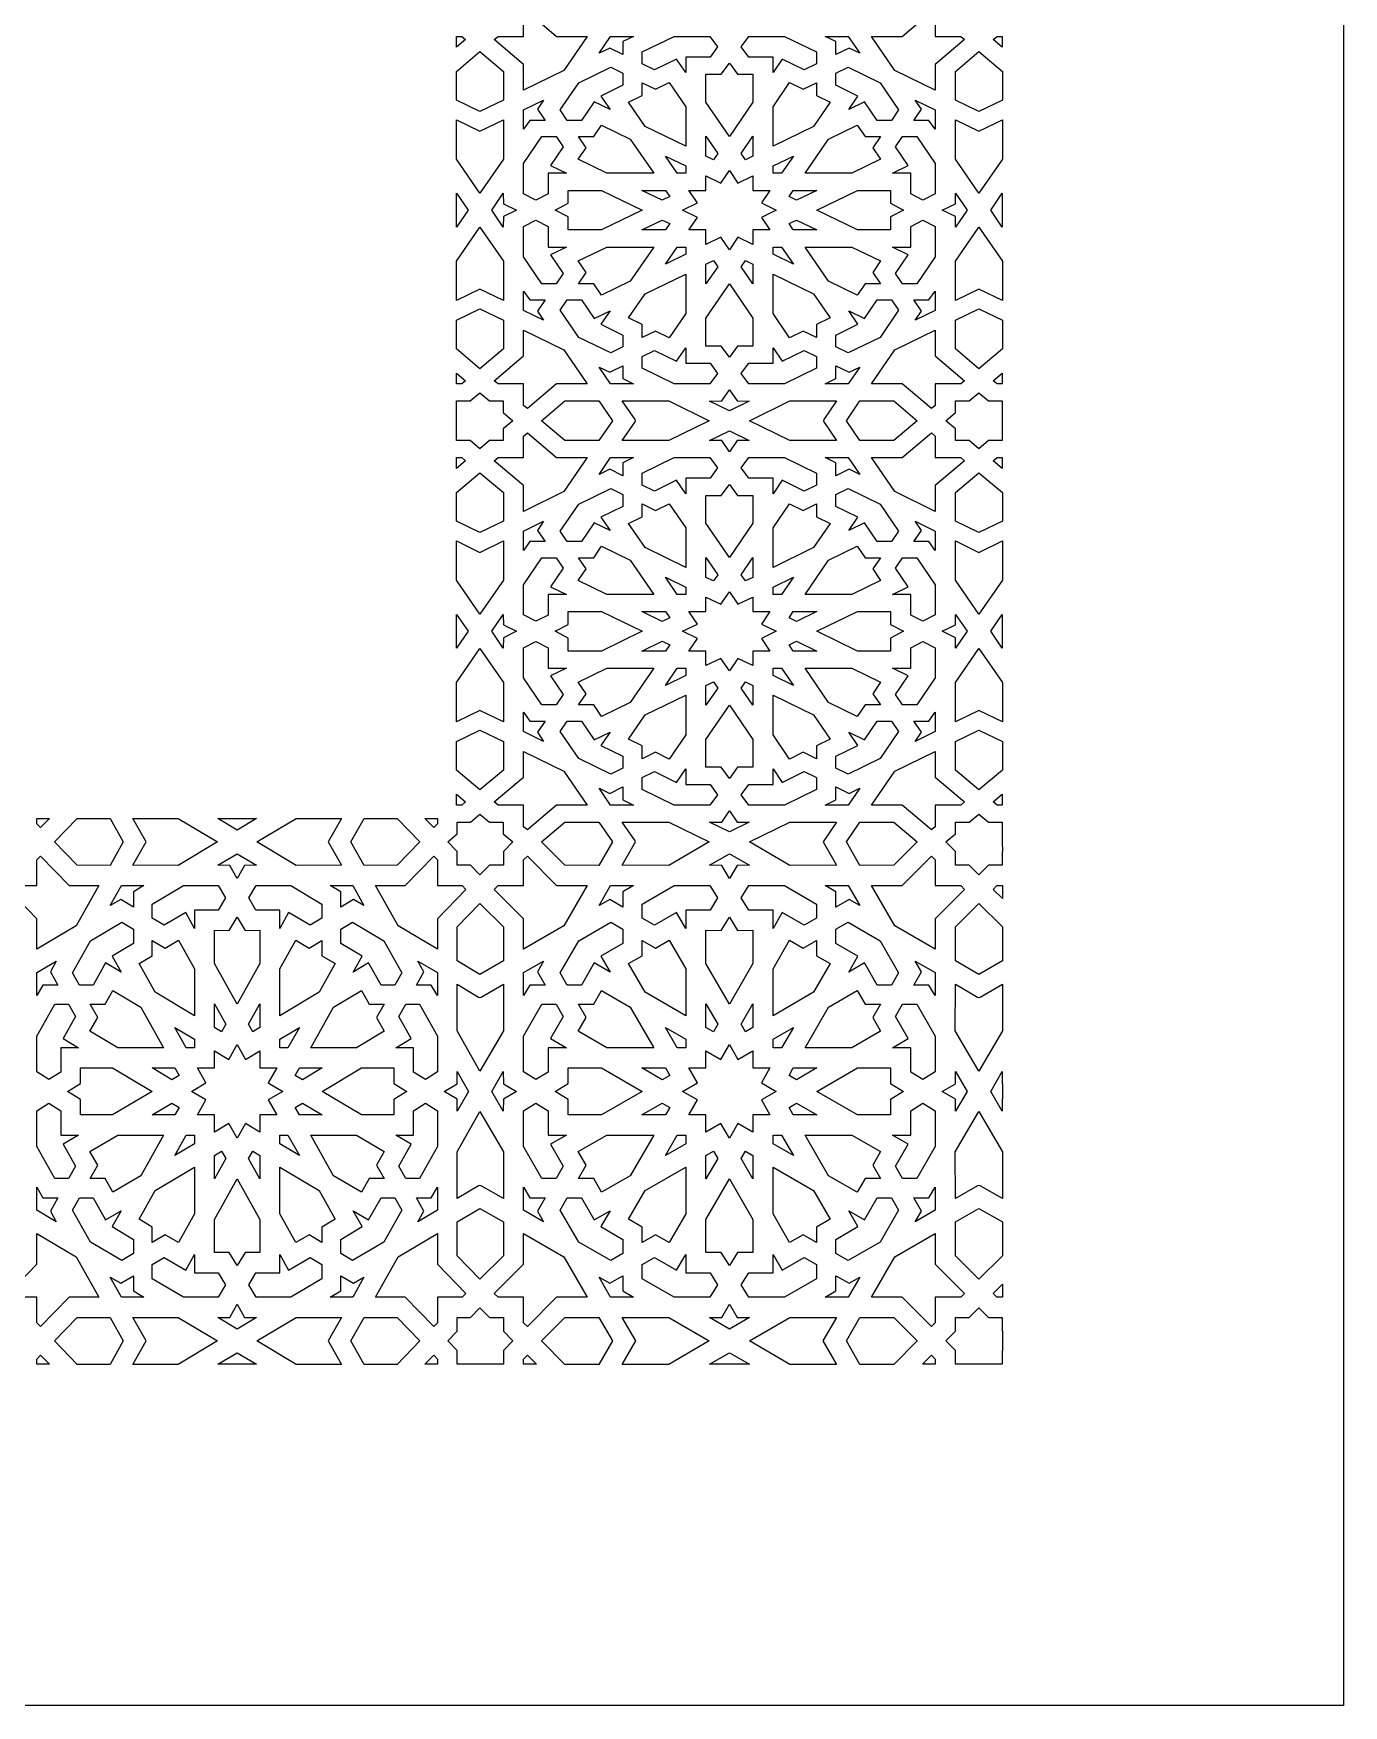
# Model space of a CAD drawing. Extents: x -340 to 340, y -250 to 250.
# Drawn here: x 148 to 340, y -250 to -5 of the extents above; entities that cross this region are included whole.
import ezdxf

# ---------------------------------------------------------------- set-up
doc = ezdxf.new("R2010")
doc.units = 0
doc.layers.add('LAYER_1', color=18, linetype='CONTINUOUS')

msp = doc.modelspace()

# ---------------------------------------------------------------- linework, layer by layer
at = {"layer": 'LAYER_1'}
for points in [[(-340, -250), (-340, 100), (-180, 250), (340, 250), (340, -250)], [(224.69, -5.4), (229.17, -5.4), (225.75, -10.39), (219.83, -13.27), (219.83, -9.5), (215.54, -5.87), (216.1, -5.41), (219.85, -5.41), (219.85, -2.24), (220.4, -1.77)], [(280.15, -2.24), (280.15, -2.25), (279.6, -1.78), (278.28, -2.9), (280.15, -2.9), (280.15, -5.41), (283.9, -5.41), (284.46, -5.87), (280.17, -9.5), (280.17, -13.27), (274.25, -10.39), (270.83, -5.4), (275.31, -5.4), (279.6, -1.77)], [(210.78, -5.41), (211.33, -5.87), (210.01, -6.99), (210.01, -5.41)], [(234.41, -6.17), (234.41, -8.06), (232.47, -7.12), (230.9, -7.87), (232.59, -5.4), (235.97, -5.4)], [(247.15, -5.4), (248.26, -6.92), (247.16, -8.43), (243.6, -8.43), (243.6, -10.69), (242.26, -8.73), (239.02, -10.31), (237.22, -9.44), (237.22, -7.68), (241.92, -5.4)], [(262.78, -7.68), (262.78, -9.44), (260.98, -10.31), (257.74, -8.73), (256.4, -10.69), (256.4, -8.43), (252.84, -8.43), (251.74, -6.92), (252.85, -5.4), (258.08, -5.4)], [(267.41, -5.4), (269.1, -7.87), (267.53, -7.12), (265.59, -8.06), (265.59, -6.17), (264.03, -5.4)], [(289.99, -6.99), (288.67, -5.87), (289.22, -5.41), (289.99, -5.41)], [(216.88, -10.53), (216.88, -14.72), (213.44, -16.39), (210, -14.72), (210, -10.53), (213.44, -7.63)], [(251.18, -10.94), (253.43, -10.93), (253.43, -15.03), (250, -20.05), (246.57, -15.03), (246.57, -10.93), (248.82, -10.94), (250, -9.31)], [(290, -10.53), (290, -14.72), (286.56, -16.39), (283.12, -14.72), (283.12, -10.53), (286.56, -7.63)], [(234.41, -10.81), (234.41, -12.56), (231.17, -14.14), (232.51, -16.1), (230.19, -14.97), (228.32, -17.7), (226.25, -17.7), (225.21, -16.18), (227.92, -12.22), (232.61, -9.93)], [(243.6, -15.7), (243.6, -21.5), (237.65, -18.6), (235.23, -15.06), (237.22, -14.08), (237.22, -12.18), (239.17, -13.13), (241.17, -12.15)], [(260.83, -13.13), (262.78, -12.18), (262.78, -14.08), (264.77, -15.06), (262.35, -18.6), (256.4, -21.5), (256.4, -15.7), (258.83, -12.15)], [(272.08, -12.22), (274.79, -16.18), (273.75, -17.7), (271.68, -17.7), (269.81, -14.97), (267.49, -16.1), (268.83, -14.14), (265.59, -12.56), (265.59, -10.81), (267.39, -9.93)], [(221.87, -16.06), (222.99, -17.7), (220.76, -17.7), (219.83, -19.01), (219.84, -16.16), (222.76, -14.74)], [(280.16, -16.16), (280.17, -19.01), (279.24, -17.7), (277.01, -17.7), (278.13, -16.06), (277.24, -14.74)], [(216.88, -23.37), (213.44, -28.36), (213.44, -28.36), (213.43, -28.36), (210, -23.37), (210, -17.61), (213.44, -19.29), (216.88, -17.61)], [(235.48, -20.44), (238.91, -25.46), (232.04, -25.46), (227.84, -23.41), (229, -21.72), (227.87, -20.08), (230.12, -20.08), (231.28, -18.39)], [(269.88, -20.08), (272.13, -20.08), (271, -21.72), (272.16, -23.41), (267.96, -25.46), (261.09, -25.46), (264.52, -20.44), (268.72, -18.39)], [(290, -23.37), (286.57, -28.36), (286.56, -28.36), (286.56, -28.36), (283.12, -23.37), (283.12, -17.61), (286.56, -19.29), (290, -17.61)], [(224.62, -20.08), (225.66, -21.59), (223.78, -24.32), (226.11, -25.46), (223.43, -25.46), (223.43, -28.47), (221.64, -29.39), (219.84, -28.46), (219.84, -24.04), (222.54, -20.08)], [(248.29, -22.56), (247.66, -23.48), (246.57, -22.95), (246.57, -20.04)], [(253.43, -22.95), (252.34, -23.48), (251.71, -22.56), (253.43, -20.04)], [(280.16, -24.04), (280.16, -28.46), (278.36, -29.39), (276.57, -28.47), (276.57, -25.46), (273.89, -25.46), (276.22, -24.32), (274.34, -21.59), (275.38, -20.08), (277.46, -20.08)], [(243.6, -24.39), (243.6, -25.46), (242.34, -25.46), (240.62, -22.94)], [(257.66, -25.46), (256.4, -25.46), (256.4, -24.39), (259.38, -22.94)], [(251.26, -26.9), (253.43, -25.84), (253.43, -27.96), (255.95, -27.96), (254.69, -29.8), (256.87, -30.86), (254.69, -31.92), (255.95, -33.76), (253.43, -33.76), (253.43, -35.88), (251.26, -34.82), (250, -36.66), (248.74, -34.82), (246.57, -35.88), (246.57, -33.76), (244.05, -33.76), (245.31, -31.92), (243.13, -30.86), (245.31, -29.8), (244.05, -27.96), (246.57, -27.96), (246.57, -25.84), (248.74, -26.9), (250, -25.06)], [(211.7, -30.86), (210.02, -33.34), (210.01, -32.7), (210.01, -29.02), (210.02, -28.39)], [(216.88, -29.92), (218.82, -30.86), (216.88, -31.81), (216.86, -33.34), (215.18, -30.86), (216.86, -28.39)], [(237.2, -30.86), (231.25, -33.76), (226.39, -33.76), (226.4, -31.86), (224.47, -30.86), (226.4, -29.86), (226.39, -27.96), (231.25, -27.96)], [(241.26, -28.88), (240.16, -29.41), (237.18, -27.96), (240.63, -27.96)], [(262.82, -27.96), (259.84, -29.41), (258.74, -28.88), (259.37, -27.96)], [(273.61, -27.96), (273.6, -29.86), (275.53, -30.86), (273.6, -31.86), (273.61, -33.76), (268.75, -33.76), (262.8, -30.86), (268.75, -27.96)], [(284.82, -30.86), (283.14, -33.34), (283.12, -31.81), (281.18, -30.86), (283.12, -29.92), (283.14, -28.39)], [(289.99, -29.02), (289.99, -32.7), (289.98, -33.34), (288.3, -30.86), (289.98, -28.39)], [(216.88, -38.35), (216.88, -44.11), (213.44, -42.44), (210, -44.11), (210, -38.35), (213.43, -33.36), (213.44, -33.37), (213.44, -33.36)], [(223.43, -33.26), (223.43, -36.27), (226.11, -36.27), (223.78, -37.4), (225.66, -40.13), (224.62, -41.65), (222.54, -41.65), (219.84, -37.68), (219.84, -33.26), (221.64, -32.33)], [(241.26, -32.84), (240.63, -33.76), (237.18, -33.76), (240.16, -32.31)], [(262.82, -33.76), (259.37, -33.76), (258.74, -32.84), (259.84, -32.31)], [(280.16, -33.26), (280.16, -37.68), (277.46, -41.65), (275.38, -41.65), (274.34, -40.13), (276.22, -37.4), (273.89, -36.27), (276.57, -36.27), (276.57, -33.26), (278.36, -32.33)], [(290, -38.35), (290, -44.11), (286.56, -42.44), (283.12, -44.11), (283.12, -38.35), (286.56, -33.36), (286.56, -33.37), (286.57, -33.36)], [(238.91, -36.27), (235.48, -41.29), (231.28, -43.33), (230.12, -41.65), (227.87, -41.65), (229, -40), (227.84, -38.31), (232.04, -36.27)], [(243.6, -36.27), (243.6, -37.33), (240.62, -38.78), (242.34, -36.27)], [(259.38, -38.78), (256.4, -37.33), (256.4, -36.27), (257.66, -36.27)], [(272.16, -38.31), (271, -40), (272.13, -41.65), (269.88, -41.65), (268.72, -43.33), (264.52, -41.29), (261.09, -36.27), (267.96, -36.27)], [(248.29, -39.16), (246.57, -41.68), (246.57, -38.78), (247.66, -38.24)], [(253.43, -38.78), (253.43, -41.68), (251.71, -39.16), (252.34, -38.24)], [(243.6, -46.02), (241.17, -49.57), (239.17, -48.59), (237.22, -49.54), (237.22, -47.64), (235.23, -46.66), (237.65, -43.12), (243.6, -40.22)], [(262.35, -43.12), (264.77, -46.66), (262.78, -47.64), (262.78, -49.54), (260.83, -48.59), (258.83, -49.57), (256.4, -46.02), (256.4, -40.22)], [(220.76, -44.02), (222.99, -44.02), (221.87, -45.66), (222.76, -46.99), (219.84, -45.56), (219.83, -42.71)], [(230.19, -46.75), (232.51, -45.62), (231.17, -47.58), (234.41, -49.16), (234.41, -50.91), (232.61, -51.79), (227.92, -49.5), (225.21, -45.54), (226.25, -44.02), (228.32, -44.02)], [(253.43, -46.69), (253.43, -50.79), (251.18, -50.79), (250, -52.41), (248.82, -50.79), (246.57, -50.79), (246.57, -46.69), (250, -41.67)], [(273.75, -44.02), (274.79, -45.54), (272.08, -49.5), (267.39, -51.79), (265.59, -50.91), (265.59, -49.16), (268.83, -47.58), (267.49, -45.62), (269.81, -46.75), (271.68, -44.02)], [(280.16, -45.56), (277.24, -46.99), (278.13, -45.66), (277.01, -44.02), (279.24, -44.02), (280.17, -42.71)], [(216.88, -47), (216.88, -51.2), (213.44, -54.09), (210, -51.2), (210, -47), (213.44, -45.33)], [(290, -47), (290, -51.2), (286.56, -54.09), (283.12, -51.2), (283.12, -47), (286.56, -45.33)], [(225.75, -51.33), (229.17, -56.33), (224.69, -56.33), (220.4, -59.95), (219.85, -59.48), (219.85, -56.32), (216.1, -56.32), (215.54, -55.85), (219.83, -52.23), (219.83, -48.45)], [(280.17, -52.23), (284.46, -55.85), (283.9, -56.32), (280.15, -56.32), (280.15, -59.48), (279.6, -59.95), (275.31, -56.33), (270.83, -56.33), (274.25, -51.33), (280.17, -48.45)], [(243.6, -53.29), (247.16, -53.29), (248.26, -54.8), (247.15, -56.32), (241.92, -56.32), (237.22, -54.04), (237.22, -52.29), (239.02, -51.41), (242.26, -52.99), (243.6, -51.03)], [(257.74, -52.99), (260.98, -51.41), (262.78, -52.29), (262.78, -54.04), (258.08, -56.32), (252.85, -56.32), (251.74, -54.8), (252.84, -53.29), (256.4, -53.29), (256.4, -51.03)], [(234.41, -55.55), (235.97, -56.33), (232.59, -56.32), (230.9, -53.85), (232.47, -54.6), (234.41, -53.66)], [(267.53, -54.6), (269.1, -53.85), (267.41, -56.32), (264.03, -56.33), (265.59, -55.55), (265.59, -53.66)], [(211.33, -55.85), (210.78, -56.32), (210.01, -56.32), (210.01, -54.73)], [(289.99, -56.32), (289.22, -56.32), (288.67, -55.85), (289.99, -54.73)], [(214.86, -58.82), (216.87, -58.82), (216.87, -60.52), (218.28, -61.72), (216.87, -62.93), (216.87, -64.62), (214.86, -64.62), (213.44, -65.82), (212.02, -64.62), (210.01, -64.62), (210.01, -62.93), (210.01, -61.72), (210.01, -60.52), (210.01, -58.82), (212.02, -58.82), (213.44, -57.63)], [(251.12, -58.82), (252.92, -58.83), (250, -60.26), (247.08, -58.83), (248.88, -58.82), (250, -57.19)], [(287.98, -58.82), (289.99, -58.82), (289.99, -60.52), (289.99, -61.72), (289.99, -62.93), (289.99, -64.62), (287.98, -64.62), (286.56, -65.82), (285.14, -64.62), (283.13, -64.62), (283.13, -62.93), (281.72, -61.72), (283.13, -60.52), (283.13, -58.82), (285.14, -58.82), (286.56, -57.63)], [(232.86, -61.72), (230.87, -64.63), (225.91, -64.63), (222.47, -61.72), (225.91, -58.82), (230.87, -58.82)], [(247.05, -61.72), (241.12, -64.63), (234.3, -64.63), (236.17, -61.9), (236.22, -61.72), (236.17, -61.54), (234.3, -58.82), (241.12, -58.82)], [(265.7, -58.82), (263.83, -61.54), (263.78, -61.72), (263.83, -61.9), (265.7, -64.63), (258.88, -64.63), (252.95, -61.72), (258.88, -58.82)], [(274.09, -58.82), (277.53, -61.72), (274.09, -64.63), (269.13, -64.63), (267.14, -61.72), (269.13, -58.82)], [(224.69, -67.12), (229.17, -67.12), (225.75, -72.11), (219.83, -75), (219.83, -71.22), (215.54, -67.6), (216.1, -67.13), (219.85, -67.13), (219.85, -63.96), (220.4, -63.5)], [(252.92, -64.61), (251.12, -64.62), (250, -66.26), (248.88, -64.62), (247.08, -64.61), (250, -63.19)], [(280.15, -63.96), (280.15, -67.13), (283.9, -67.13), (284.46, -67.6), (280.17, -71.22), (280.17, -75), (274.25, -72.11), (270.83, -67.12), (275.31, -67.12), (279.6, -63.5)], [(210.78, -67.13), (211.33, -67.6), (210.01, -68.71), (210.01, -67.13)], [(234.41, -67.9), (234.41, -69.79), (232.47, -68.84), (230.9, -69.59), (232.59, -67.13), (235.97, -67.12)], [(247.15, -67.12), (248.26, -68.64), (247.16, -70.15), (243.6, -70.15), (243.6, -72.42), (242.26, -70.45), (239.02, -72.03), (237.22, -71.16), (237.22, -69.4), (241.92, -67.12)], [(262.78, -69.4), (262.78, -71.16), (260.98, -72.03), (257.74, -70.45), (256.4, -72.42), (256.4, -70.15), (252.84, -70.15), (251.74, -68.64), (252.85, -67.12), (258.08, -67.12)], [(267.41, -67.13), (269.1, -69.59), (267.53, -68.84), (265.59, -69.79), (265.59, -67.9), (264.03, -67.12)], [(289.99, -68.71), (288.67, -67.6), (289.22, -67.13), (289.99, -67.13)], [(216.88, -72.25), (216.88, -76.44), (213.44, -78.12), (210, -76.44), (210, -72.25), (213.44, -69.35)], [(251.18, -72.66), (253.43, -72.66), (253.43, -76.75), (250, -81.78), (246.57, -76.75), (246.57, -72.66), (248.82, -72.66), (250, -71.04)], [(290, -72.25), (290, -76.44), (286.56, -78.12), (283.12, -76.44), (283.12, -72.25), (286.56, -69.35)], [(234.41, -72.53), (234.41, -74.28), (231.17, -75.86), (232.51, -77.82), (230.19, -76.69), (228.32, -79.42), (226.25, -79.42), (225.21, -77.91), (227.92, -73.94), (232.61, -71.66)], [(272.08, -73.94), (274.79, -77.91), (273.75, -79.42), (271.68, -79.42), (269.81, -76.69), (267.49, -77.82), (268.83, -75.86), (265.59, -74.28), (265.59, -72.53), (267.39, -71.66)], [(243.6, -77.43), (243.6, -83.22), (237.65, -80.32), (235.23, -76.78), (237.22, -75.8), (237.22, -73.9), (239.17, -74.85), (241.17, -73.88)], [(260.83, -74.85), (262.78, -73.9), (262.78, -75.8), (264.77, -76.78), (262.35, -80.32), (256.4, -83.22), (256.4, -77.43), (258.83, -73.88)], [(221.87, -77.79), (222.99, -79.42), (220.76, -79.42), (219.83, -80.74), (219.84, -77.88), (222.76, -76.46)], [(280.16, -77.88), (280.17, -80.74), (279.24, -79.42), (277.01, -79.42), (278.13, -77.79), (277.24, -76.46)], [(216.88, -85.09), (213.44, -90.08), (213.44, -90.08), (213.43, -90.08), (210, -85.09), (210, -79.33), (213.44, -81.01), (216.88, -79.33)], [(235.48, -82.16), (238.91, -87.18), (232.04, -87.18), (227.84, -85.13), (229, -83.44), (227.87, -81.8), (230.12, -81.8), (231.28, -80.11)], [(269.88, -81.8), (272.13, -81.8), (271, -83.44), (272.16, -85.13), (267.96, -87.18), (261.09, -87.18), (264.52, -82.16), (268.72, -80.11)], [(290, -85.09), (286.57, -90.08), (286.56, -90.08), (286.56, -90.08), (283.12, -85.09), (283.12, -79.33), (286.56, -81.01), (290, -79.33)], [(224.62, -81.8), (225.66, -83.31), (223.78, -86.05), (226.11, -87.18), (223.43, -87.18), (223.43, -90.19), (221.64, -91.11), (219.84, -90.18), (219.84, -85.76), (222.54, -81.8)], [(248.29, -84.28), (247.66, -85.2), (246.57, -84.67), (246.57, -81.76)], [(253.43, -84.67), (252.34, -85.2), (251.71, -84.28), (253.43, -81.76)], [(280.16, -85.76), (280.16, -90.18), (278.36, -91.11), (276.57, -90.19), (276.57, -87.18), (273.89, -87.18), (276.22, -86.05), (274.34, -83.31), (275.38, -81.8), (277.46, -81.8)], [(243.6, -86.12), (243.6, -87.18), (242.34, -87.18), (240.62, -84.66)], [(257.66, -87.18), (256.4, -87.18), (256.4, -86.12), (259.38, -84.66)], [(251.26, -88.62), (253.43, -87.56), (253.43, -89.68), (255.95, -89.68), (254.69, -91.52), (256.87, -92.58), (254.69, -93.65), (255.95, -95.48), (253.43, -95.48), (253.43, -97.61), (251.26, -96.54), (250, -98.38), (248.74, -96.54), (246.57, -97.61), (246.57, -95.48), (244.05, -95.48), (245.31, -93.65), (243.13, -92.58), (245.31, -91.52), (244.05, -89.68), (246.57, -89.68), (246.57, -87.56), (248.74, -88.62), (250, -86.78)], [(211.7, -92.58), (210.02, -95.06), (210.01, -94.42), (210.01, -90.74), (210.02, -90.11)], [(216.88, -91.64), (218.82, -92.58), (216.88, -93.53), (216.86, -95.06), (215.18, -92.58), (216.86, -90.11)], [(237.2, -92.58), (231.25, -95.48), (226.39, -95.48), (226.4, -93.58), (224.47, -92.58), (226.4, -91.59), (226.39, -89.68), (231.25, -89.68)], [(241.26, -90.61), (240.16, -91.14), (237.18, -89.68), (240.63, -89.68)], [(262.82, -89.68), (259.84, -91.14), (258.74, -90.61), (259.37, -89.68)], [(273.61, -89.68), (273.6, -91.59), (275.53, -92.58), (273.6, -93.58), (273.61, -95.48), (268.75, -95.48), (262.8, -92.58), (268.75, -89.68)], [(284.82, -92.58), (283.14, -95.06), (283.12, -93.53), (281.18, -92.58), (283.12, -91.64), (283.14, -90.11)], [(289.99, -90.74), (289.99, -94.42), (289.98, -95.06), (288.3, -92.58), (289.98, -90.11)], [(216.88, -100.07), (216.88, -105.83), (213.44, -104.16), (210, -105.83), (210, -100.07), (213.43, -95.09), (213.44, -95.09), (213.44, -95.09)], [(223.43, -94.98), (223.43, -97.99), (226.11, -97.99), (223.78, -99.12), (225.66, -101.85), (224.62, -103.37), (222.54, -103.37), (219.84, -99.41), (219.84, -94.99), (221.64, -94.05)], [(241.26, -94.56), (240.63, -95.48), (237.18, -95.48), (240.16, -94.03)], [(262.82, -95.48), (259.37, -95.48), (258.74, -94.56), (259.84, -94.03)], [(280.16, -94.99), (280.16, -99.41), (277.46, -103.37), (275.38, -103.37), (274.34, -101.85), (276.22, -99.12), (273.89, -97.99), (276.57, -97.99), (276.57, -94.98), (278.36, -94.05)], [(290, -100.07), (290, -105.83), (286.56, -104.16), (283.12, -105.83), (283.12, -100.07), (286.56, -95.09), (286.56, -95.09), (286.57, -95.09)], [(238.91, -97.99), (235.48, -103.01), (231.28, -105.06), (230.12, -103.37), (227.87, -103.37), (229, -101.72), (227.84, -100.04), (232.04, -97.99)], [(243.6, -97.99), (243.6, -99.05), (240.62, -100.5), (242.34, -97.99)], [(259.38, -100.5), (256.4, -99.05), (256.4, -97.99), (257.66, -97.99)], [(272.16, -100.04), (271, -101.72), (272.13, -103.37), (269.88, -103.37), (268.72, -105.06), (264.52, -103.01), (261.09, -97.99), (267.96, -97.99)], [(248.29, -100.89), (246.57, -103.4), (246.57, -100.5), (247.66, -99.97)], [(253.43, -100.5), (253.43, -103.4), (251.71, -100.89), (252.34, -99.97)], [(243.6, -107.74), (241.17, -111.29), (239.17, -110.31), (237.22, -111.26), (237.22, -109.36), (235.23, -108.39), (237.65, -104.84), (243.6, -101.94)], [(262.35, -104.84), (264.77, -108.39), (262.78, -109.36), (262.78, -111.26), (260.83, -110.31), (258.83, -111.29), (256.4, -107.74), (256.4, -101.94)], [(220.76, -105.75), (222.99, -105.75), (221.87, -107.38), (222.76, -108.71), (219.84, -107.28), (219.83, -104.43)], [(253.43, -108.41), (253.43, -112.51), (251.18, -112.51), (250, -114.13), (248.82, -112.51), (246.57, -112.51), (246.57, -108.41), (250, -103.39)], [(280.16, -107.28), (277.24, -108.71), (278.13, -107.38), (277.01, -105.75), (279.24, -105.75), (280.17, -104.43)], [(216.88, -108.73), (216.88, -112.92), (213.44, -115.82), (210, -112.92), (210, -108.73), (213.44, -107.05)], [(230.19, -108.48), (232.51, -107.35), (231.17, -109.3), (234.41, -110.88), (234.41, -112.64), (232.61, -113.51), (227.92, -111.22), (225.21, -107.26), (226.25, -105.75), (228.32, -105.75)], [(273.75, -105.75), (274.79, -107.26), (272.08, -111.22), (267.39, -113.51), (265.59, -112.64), (265.59, -110.88), (268.83, -109.3), (267.49, -107.35), (269.81, -108.48), (271.68, -105.75)], [(290, -108.73), (290, -112.92), (286.56, -115.82), (283.12, -112.92), (283.12, -108.73), (286.56, -107.05)], [(225.75, -113.06), (229.17, -118.05), (224.69, -118.05), (220.4, -121.67), (219.85, -121.21), (219.85, -118.04), (216.1, -118.04), (215.54, -117.57), (219.83, -113.95), (219.83, -110.17)], [(280.17, -113.95), (284.46, -117.57), (283.9, -118.04), (280.15, -118.04), (280.15, -121.21), (279.6, -121.67), (275.31, -118.05), (270.83, -118.05), (274.25, -113.06), (280.17, -110.17)], [(243.6, -115.02), (247.16, -115.02), (248.26, -116.53), (247.15, -118.05), (241.92, -118.05), (237.22, -115.76), (237.22, -114.01), (239.02, -113.13), (242.26, -114.72), (243.6, -112.75)], [(257.74, -114.72), (260.98, -113.13), (262.78, -114.01), (262.78, -115.76), (258.08, -118.05), (252.85, -118.05), (251.74, -116.53), (252.84, -115.02), (256.4, -115.02), (256.4, -112.75)], [(211.33, -117.57), (210.78, -118.04), (210.01, -118.04), (210.01, -116.45)], [(234.41, -117.27), (235.97, -118.05), (232.59, -118.04), (230.9, -115.58), (232.47, -116.33), (234.41, -115.38)], [(267.53, -116.33), (269.1, -115.58), (267.41, -118.04), (264.03, -118.05), (265.59, -117.27), (265.59, -115.38)], [(289.99, -118.04), (289.22, -118.04), (288.67, -117.57), (289.99, -116.45)], [(149.06, -121.33), (148.52, -120.78), (148.52, -120.01), (150.35, -120.01)], [(161.19, -123.44), (159.26, -126.88), (154.43, -126.87), (151.09, -123.44), (154.43, -120), (157.59, -120), (159.26, -120)], [(174.98, -123.43), (174.98, -123.44), (174.98, -123.44), (169.23, -126.88), (162.6, -126.87), (164.53, -123.44), (162.6, -120), (165.24, -120), (169.24, -120)], [(179.99, -120.01), (180.72, -120.02), (177.87, -121.7), (175.02, -120.02), (175.75, -120.01)], [(193.14, -120), (191.21, -123.44), (193.14, -126.87), (186.5, -126.88), (180.75, -123.44), (180.75, -123.44), (180.75, -123.43), (186.5, -120), (190.5, -120)], [(201.31, -120), (204.65, -123.44), (201.31, -126.87), (196.47, -126.88), (194.54, -123.44), (196.47, -120), (198.15, -120)], [(207.21, -120.78), (206.67, -121.33), (205.38, -120.01), (207.21, -120.01)], [(214.86, -120.54), (216.87, -120.54), (216.87, -122.24), (218.29, -123.44), (216.88, -124.85), (216.88, -126.87), (214.87, -126.87), (213.44, -128.28), (212.06, -126.87), (210.1, -126.87), (210.1, -124.85), (208.72, -123.44), (210.1, -122.24), (210.1, -120.54), (212.04, -120.54), (213.44, -119.35)], [(251.12, -120.54), (252.92, -120.56), (250, -121.98), (247.08, -120.56), (248.88, -120.54), (250, -118.91)], [(287.98, -120.54), (289.99, -120.54), (289.99, -122.24), (289.99, -123.44), (290, -124.85), (289.99, -124.85), (289.99, -126.87), (287.98, -126.87), (286.56, -128.28), (285.13, -126.87), (283.12, -126.87), (283.12, -124.85), (281.71, -123.44), (283.13, -122.24), (283.13, -120.54), (285.14, -120.54), (286.56, -119.35)], [(232.86, -123.44), (230.88, -126.88), (225.91, -126.87), (222.48, -123.44), (222.47, -123.44), (225.91, -120.54), (230.87, -120.54)], [(247.04, -123.44), (247.03, -123.44), (247.03, -123.44), (241.13, -126.88), (234.3, -126.87), (236.25, -123.44), (236.17, -123.27), (234.3, -120.54), (241.12, -120.54)], [(265.7, -120.54), (263.83, -123.27), (263.75, -123.44), (265.7, -126.87), (258.87, -126.88), (252.97, -123.44), (252.97, -123.44), (252.96, -123.44), (258.88, -120.54)], [(274.09, -120.54), (277.53, -123.44), (274.09, -126.87), (269.12, -126.88), (267.14, -123.44), (269.13, -120.54)], [(153.24, -129.83), (157.6, -129.83), (154.27, -135.75), (148.51, -139.17), (148.51, -134.69), (144.34, -130.4), (144.88, -129.84), (148.52, -129.84), (148.52, -126.09), (149.06, -125.54)], [(180.72, -126.86), (178.96, -126.88), (177.87, -128.81), (176.78, -126.88), (175.02, -126.86), (177.87, -125.18)], [(207.21, -126.09), (207.21, -129.84), (210.86, -129.84), (211.4, -130.4), (207.22, -134.69), (207.22, -139.17), (201.47, -135.75), (198.14, -129.83), (202.5, -129.83), (206.67, -125.54)], [(224.69, -129.83), (229.17, -129.83), (225.75, -135.75), (219.83, -139.17), (219.83, -134.69), (215.54, -130.4), (216.1, -129.84), (219.85, -129.84), (219.85, -126.09), (220.4, -125.54)], [(252.93, -126.86), (251.12, -126.88), (250, -128.81), (248.88, -126.88), (247.07, -126.86), (250, -125.18)], [(280.15, -126.09), (280.15, -129.84), (283.9, -129.84), (284.46, -130.4), (280.17, -134.69), (280.17, -139.17), (274.25, -135.75), (270.83, -129.83), (275.31, -129.83), (279.6, -125.54)], [(162.7, -130.76), (162.7, -132.99), (160.81, -131.87), (159.28, -132.76), (160.92, -129.84), (164.21, -129.83)], [(175.1, -129.84), (176.17, -131.64), (175.11, -133.43), (171.64, -133.43), (171.64, -136.11), (170.33, -133.78), (167.18, -135.65), (165.44, -134.62), (165.44, -132.54), (170, -129.84)], [(190.3, -132.54), (190.3, -134.62), (188.55, -135.65), (185.4, -133.78), (184.1, -136.11), (184.1, -133.43), (180.63, -133.43), (179.56, -131.64), (180.64, -129.84), (185.73, -129.84)], [(194.81, -129.84), (196.45, -132.76), (194.93, -131.87), (193.04, -132.99), (193.04, -130.76), (191.52, -129.83)], [(234.41, -130.76), (234.41, -132.99), (232.47, -131.87), (230.9, -132.76), (232.59, -129.84), (235.97, -129.83)], [(247.15, -129.84), (248.26, -131.64), (247.16, -133.43), (243.6, -133.43), (243.6, -136.11), (242.25, -133.78), (239.02, -135.65), (237.22, -134.62), (237.22, -132.54), (241.92, -129.84)], [(262.78, -132.54), (262.78, -134.62), (260.98, -135.65), (257.75, -133.78), (256.4, -136.11), (256.4, -133.43), (252.84, -133.43), (251.74, -131.64), (252.85, -129.84), (258.08, -129.84)], [(267.41, -129.84), (269.1, -132.76), (267.53, -131.87), (265.59, -132.99), (265.59, -130.76), (264.03, -129.83)], [(290, -129.84), (290, -131.74), (288.66, -130.4), (289.21, -129.84)], [(179.02, -136.4), (181.21, -136.39), (181.21, -141.25), (177.87, -147.2), (174.53, -141.25), (174.53, -136.39), (176.72, -136.4), (177.87, -134.47)], [(216.88, -135.9), (216.88, -140.87), (213.44, -142.86), (210.09, -140.87), (210.09, -135.9), (213.44, -132.47)], [(251.18, -136.4), (253.43, -136.39), (253.43, -141.25), (250, -147.2), (246.57, -141.25), (246.57, -136.39), (248.82, -136.4), (250, -134.47)], [(290, -135.9), (290, -140.87), (286.56, -142.86), (283.12, -140.87), (283.12, -135.9), (286.56, -132.47)], [(162.7, -136.24), (162.7, -138.32), (159.55, -140.19), (160.85, -142.51), (158.6, -141.17), (156.77, -144.41), (154.75, -144.41), (153.74, -142.61), (156.38, -137.92), (160.95, -135.21)], [(199.35, -137.92), (201.99, -142.61), (200.98, -144.41), (198.96, -144.41), (197.14, -141.17), (194.89, -142.51), (196.19, -140.19), (193.04, -138.32), (193.04, -136.24), (194.79, -135.21)], [(234.41, -136.24), (234.41, -138.32), (231.17, -140.19), (232.51, -142.51), (230.19, -141.17), (228.32, -144.41), (226.25, -144.41), (225.21, -142.61), (227.92, -137.92), (232.61, -135.21)], [(272.08, -137.92), (274.79, -142.61), (273.75, -144.41), (271.68, -144.41), (269.81, -141.17), (267.49, -142.51), (268.83, -140.19), (265.59, -138.32), (265.59, -136.24), (267.39, -135.21)], [(171.64, -142.04), (171.64, -148.91), (165.85, -145.48), (163.49, -141.28), (165.44, -140.12), (165.44, -137.87), (167.33, -139), (169.28, -137.84)], [(188.4, -139), (190.3, -137.87), (190.3, -140.12), (192.24, -141.28), (189.89, -145.48), (184.1, -148.91), (184.1, -142.04), (186.46, -137.84)], [(243.6, -142.04), (243.6, -148.91), (237.65, -145.48), (235.23, -141.28), (237.22, -140.12), (237.22, -137.87), (239.17, -139), (241.17, -137.84)], [(260.83, -139), (262.78, -137.87), (262.78, -140.12), (264.77, -141.28), (262.35, -145.48), (256.4, -148.91), (256.4, -142.04), (258.83, -137.84)], [(150.5, -142.47), (151.59, -144.41), (149.41, -144.41), (148.51, -145.97), (148.52, -142.59), (151.36, -140.9)], [(207.21, -142.59), (207.22, -145.97), (206.32, -144.41), (204.15, -144.41), (205.24, -142.47), (204.37, -140.9)], [(221.87, -142.47), (222.99, -144.41), (220.76, -144.41), (219.83, -145.97), (219.84, -142.59), (222.76, -140.9)], [(280.16, -142.59), (280.17, -145.97), (279.24, -144.41), (277.01, -144.41), (278.13, -142.47), (277.24, -140.9)], [(216.89, -151.12), (213.44, -157.04), (210.09, -151.12), (210.09, -144.3), (213.24, -146.17), (213.44, -146.22), (213.65, -146.17), (216.88, -144.3)], [(290, -151.12), (286.56, -157.04), (283.11, -151.12), (283.12, -144.3), (286.35, -146.17), (286.56, -146.22), (286.77, -146.17), (290, -144.3)], [(163.74, -147.65), (167.08, -153.6), (160.39, -153.6), (156.3, -151.17), (157.43, -149.17), (156.34, -147.22), (158.53, -147.22), (159.65, -145.22)], [(197.21, -147.22), (199.4, -147.22), (198.31, -149.17), (199.43, -151.17), (195.34, -153.6), (188.66, -153.6), (192, -147.65), (196.08, -145.22)], [(235.48, -147.65), (238.91, -153.6), (232.04, -153.6), (227.84, -151.17), (229, -149.17), (227.87, -147.22), (230.12, -147.22), (231.28, -145.22)], [(269.88, -147.22), (272.13, -147.22), (271, -149.17), (272.16, -151.17), (267.96, -153.6), (261.09, -153.6), (264.52, -147.65), (268.72, -145.22)], [(153.17, -147.22), (154.18, -149.02), (152.36, -152.25), (154.62, -153.6), (152.01, -153.6), (152.01, -157.16), (150.27, -158.26), (148.52, -157.15), (148.52, -151.92), (151.15, -147.22)], [(176.2, -150.16), (175.59, -151.25), (174.53, -150.62), (174.53, -147.18)], [(181.21, -150.62), (180.15, -151.25), (179.54, -150.16), (181.21, -147.18)], [(207.22, -151.92), (207.22, -157.15), (205.47, -158.26), (203.73, -157.16), (203.73, -153.6), (201.12, -153.6), (203.38, -152.25), (201.56, -149.02), (202.57, -147.22), (204.59, -147.22)], [(224.62, -147.22), (225.66, -149.02), (223.78, -152.25), (226.11, -153.6), (223.43, -153.6), (223.43, -157.16), (221.64, -158.26), (219.84, -157.15), (219.84, -151.92), (222.54, -147.22)], [(248.29, -150.16), (247.66, -151.25), (246.57, -150.62), (246.57, -147.18)], [(253.43, -150.62), (252.34, -151.25), (251.71, -150.16), (253.43, -147.18)], [(280.16, -151.92), (280.16, -157.15), (278.36, -158.26), (276.57, -157.16), (276.57, -153.6), (273.89, -153.6), (276.22, -152.25), (274.34, -149.02), (275.38, -147.22), (277.46, -147.22)], [(171.64, -152.34), (171.64, -153.6), (170.41, -153.6), (168.74, -150.62)], [(185.32, -153.6), (184.1, -153.6), (184.1, -152.34), (187, -150.62)], [(243.6, -152.34), (243.6, -153.6), (242.34, -153.6), (240.62, -150.62)], [(257.66, -153.6), (256.4, -153.6), (256.4, -152.34), (259.38, -150.62)], [(179.09, -155.31), (181.21, -154.05), (181.21, -156.56), (183.66, -156.56), (182.43, -158.74), (184.55, -160), (182.43, -161.26), (183.66, -163.43), (181.21, -163.43), (181.21, -165.95), (179.09, -164.69), (177.87, -166.87), (176.64, -164.69), (174.53, -165.95), (174.53, -163.43), (172.08, -163.43), (173.3, -161.26), (171.18, -160), (173.3, -158.74), (172.08, -156.56), (174.53, -156.56), (174.53, -154.05), (176.64, -155.31), (177.87, -153.13)], [(251.26, -155.31), (253.43, -154.05), (253.43, -156.56), (255.95, -156.56), (254.69, -158.74), (256.87, -160), (254.69, -161.26), (255.95, -163.43), (253.43, -163.43), (253.43, -165.95), (251.26, -164.69), (250, -166.87), (248.74, -164.69), (246.57, -165.95), (246.57, -163.43), (244.05, -163.43), (245.31, -161.26), (243.13, -160), (245.31, -158.74), (244.05, -156.56), (246.57, -156.56), (246.57, -154.05), (248.74, -155.31), (250, -153.13)], [(159.62, -156.56), (165.41, -160), (159.62, -163.43), (154.9, -163.43), (154.9, -161.18), (153.03, -160), (154.9, -158.82), (154.9, -156.56)], [(168.75, -156.56), (169.36, -157.66), (168.3, -158.29), (165.4, -156.56)], [(187.44, -158.29), (186.38, -157.66), (186.99, -156.56), (190.34, -156.56)], [(200.84, -158.82), (202.71, -160), (200.84, -161.18), (200.84, -163.43), (196.11, -163.43), (190.33, -160), (196.11, -156.56), (200.84, -156.56)], [(231.25, -156.56), (237.2, -160), (231.25, -163.43), (226.39, -163.43), (226.4, -161.18), (224.47, -160), (226.4, -158.82), (226.39, -156.56)], [(240.63, -156.56), (241.26, -157.66), (240.16, -158.29), (237.18, -156.56)], [(259.84, -158.29), (258.74, -157.66), (259.37, -156.56), (262.82, -156.56)], [(273.6, -158.82), (275.53, -160), (273.6, -161.18), (273.61, -163.43), (268.75, -163.43), (262.8, -160), (268.75, -156.56), (273.61, -156.56)], [(211.75, -160), (210.11, -162.92), (210.1, -161.12), (208.21, -160), (210.1, -158.88), (210.11, -157.08)], [(216.88, -158.88), (218.82, -160), (216.88, -161.12), (216.86, -162.92), (215.18, -160), (216.86, -157.08)], [(284.82, -160), (283.14, -162.92), (283.12, -161.12), (281.18, -160), (283.12, -158.88), (283.14, -157.08)], [(289.99, -158.88), (290, -158.88), (290, -160), (290, -161.11), (289.99, -161.12), (289.98, -162.92), (288.29, -160), (289.98, -157.08)], [(169.36, -162.34), (168.75, -163.43), (165.4, -163.43), (168.3, -161.71)], [(190.34, -163.43), (186.99, -163.43), (186.38, -162.34), (187.44, -161.71)], [(241.26, -162.34), (240.63, -163.43), (237.18, -163.43), (240.16, -161.71)], [(262.82, -163.43), (259.37, -163.43), (258.74, -162.34), (259.84, -161.71)], [(152.01, -162.84), (152.01, -166.4), (154.62, -166.4), (152.36, -167.74), (154.18, -170.98), (153.17, -172.77), (151.15, -172.77), (148.52, -168.08), (148.52, -162.84), (150.27, -161.74)], [(207.22, -162.84), (207.22, -168.08), (204.59, -172.77), (202.57, -172.77), (201.56, -170.98), (203.38, -167.74), (201.12, -166.4), (203.73, -166.4), (203.73, -162.84), (205.47, -161.74)], [(216.89, -168.88), (216.88, -175.7), (213.65, -173.83), (213.44, -173.78), (213.24, -173.83), (210.09, -175.7), (210.09, -168.88), (213.44, -162.95)], [(223.43, -162.84), (223.43, -166.4), (226.11, -166.4), (223.78, -167.74), (225.66, -170.98), (224.62, -172.77), (222.54, -172.77), (219.84, -168.08), (219.84, -162.84), (221.64, -161.74)], [(280.16, -162.84), (280.16, -168.08), (277.46, -172.77), (275.38, -172.77), (274.34, -170.98), (276.22, -167.74), (273.89, -166.4), (276.57, -166.4), (276.57, -162.84), (278.36, -161.74)], [(290, -168.88), (290, -175.7), (286.77, -173.83), (286.56, -173.78), (286.35, -173.83), (283.12, -175.7), (283.11, -168.88), (286.56, -162.95)], [(163.74, -172.35), (159.65, -174.77), (158.53, -172.77), (156.34, -172.77), (157.43, -170.83), (156.3, -168.83), (160.39, -166.4), (167.08, -166.4)], [(171.64, -167.66), (168.74, -169.38), (170.41, -166.4), (171.64, -166.4)], [(185.32, -166.4), (187, -169.38), (184.1, -167.66), (184.1, -166.4)], [(195.34, -166.4), (199.43, -168.83), (198.31, -170.83), (199.4, -172.77), (197.21, -172.77), (196.08, -174.77), (192, -172.35), (188.66, -166.4)], [(235.48, -172.35), (231.28, -174.77), (230.12, -172.77), (227.87, -172.77), (229, -170.83), (227.84, -168.83), (232.04, -166.4), (238.91, -166.4)], [(243.6, -167.66), (240.62, -169.38), (242.34, -166.4), (243.6, -166.4)], [(257.66, -166.4), (259.38, -169.38), (256.4, -167.66), (256.4, -166.4)], [(267.96, -166.4), (272.16, -168.83), (271, -170.83), (272.13, -172.77), (269.88, -172.77), (268.72, -174.77), (264.52, -172.35), (261.09, -166.4)], [(176.2, -169.83), (174.53, -172.82), (174.53, -169.37), (175.59, -168.74)], [(181.21, -169.37), (181.21, -172.82), (179.54, -169.83), (180.15, -168.74)], [(248.29, -169.83), (246.57, -172.82), (246.57, -169.37), (247.66, -168.74)], [(253.43, -169.37), (253.43, -172.82), (251.71, -169.83), (252.34, -168.74)], [(171.64, -177.96), (169.28, -182.16), (167.33, -181), (165.44, -182.13), (165.44, -179.88), (163.49, -178.72), (165.85, -174.52), (171.64, -171.09)], [(189.89, -174.52), (192.24, -178.72), (190.3, -179.88), (190.3, -182.13), (188.4, -181), (186.46, -182.16), (184.1, -177.96), (184.1, -171.09)], [(243.6, -177.96), (241.17, -182.16), (239.17, -181), (237.22, -182.13), (237.22, -179.88), (235.23, -178.72), (237.65, -174.52), (243.6, -171.09)], [(262.35, -174.52), (264.77, -178.72), (262.78, -179.88), (262.78, -182.13), (260.83, -181), (258.83, -182.16), (256.4, -177.96), (256.4, -171.09)], [(181.21, -178.75), (181.21, -183.6), (179.02, -183.6), (177.87, -185.52), (176.72, -183.6), (174.53, -183.6), (174.53, -178.75), (177.87, -172.8)], [(253.43, -178.75), (253.43, -183.6), (251.18, -183.6), (250, -185.52), (248.82, -183.6), (246.57, -183.6), (246.57, -178.75), (250, -172.8)], [(149.41, -175.59), (151.59, -175.59), (150.5, -177.53), (151.36, -179.1), (148.52, -177.41), (148.51, -174.03)], [(158.6, -178.83), (160.85, -177.49), (159.55, -179.8), (162.7, -181.68), (162.7, -183.75), (160.95, -184.79), (156.38, -182.08), (153.74, -177.39), (154.75, -175.59), (156.77, -175.59)], [(200.98, -175.59), (201.99, -177.39), (199.35, -182.08), (194.79, -184.79), (193.04, -183.75), (193.04, -181.68), (196.19, -179.8), (194.89, -177.49), (197.14, -178.83), (198.96, -175.59)], [(207.21, -177.41), (204.37, -179.1), (205.24, -177.53), (204.15, -175.59), (206.32, -175.59), (207.22, -174.03)], [(220.76, -175.59), (222.99, -175.59), (221.87, -177.53), (222.76, -179.1), (219.84, -177.41), (219.83, -174.03)], [(230.19, -178.83), (232.51, -177.49), (231.17, -179.8), (234.41, -181.68), (234.41, -183.75), (232.61, -184.79), (227.92, -182.08), (225.21, -177.39), (226.25, -175.59), (228.32, -175.59)], [(273.75, -175.59), (274.79, -177.39), (272.08, -182.08), (267.39, -184.79), (265.59, -183.75), (265.59, -181.68), (268.83, -179.8), (267.49, -177.49), (269.81, -178.83), (271.68, -175.59)], [(280.16, -177.41), (277.24, -179.1), (278.13, -177.53), (277.01, -175.59), (279.24, -175.59), (280.17, -174.03)], [(216.88, -179.13), (216.88, -184.09), (213.44, -187.53), (210.09, -184.09), (210.09, -179.13), (213.44, -177.14)], [(290, -179.13), (290, -184.09), (286.56, -187.53), (283.12, -184.09), (283.12, -179.13), (286.56, -177.14)], [(154.27, -184.25), (157.6, -190.17), (153.24, -190.17), (149.06, -194.46), (148.52, -193.9), (148.52, -190.15), (144.88, -190.15), (144.34, -189.6), (148.51, -185.31), (148.51, -180.83)], [(207.22, -185.31), (211.4, -189.6), (210.86, -190.15), (207.21, -190.15), (207.21, -193.9), (206.67, -194.46), (202.5, -190.17), (198.14, -190.17), (201.47, -184.25), (207.22, -180.83)], [(225.75, -184.25), (229.17, -190.17), (224.69, -190.17), (220.4, -194.46), (219.85, -193.9), (219.85, -190.15), (216.1, -190.15), (215.54, -189.6), (219.83, -185.31), (219.83, -180.83)], [(280.17, -185.31), (284.46, -189.6), (283.9, -190.15), (280.15, -190.15), (280.15, -193.9), (279.6, -194.46), (275.31, -190.17), (270.83, -190.17), (274.25, -184.25), (280.17, -180.83)], [(171.64, -186.57), (175.11, -186.57), (176.17, -188.36), (175.1, -190.16), (170, -190.16), (165.44, -187.46), (165.44, -185.38), (167.18, -184.34), (170.33, -186.22), (171.64, -183.89)], [(185.4, -186.22), (188.55, -184.34), (190.3, -185.38), (190.3, -187.46), (185.73, -190.16), (180.64, -190.16), (179.56, -188.36), (180.63, -186.57), (184.1, -186.57), (184.1, -183.89)], [(243.6, -186.57), (247.16, -186.57), (248.26, -188.36), (247.15, -190.16), (241.92, -190.16), (237.22, -187.46), (237.22, -185.38), (239.02, -184.34), (242.25, -186.22), (243.6, -183.89)], [(257.75, -186.22), (260.98, -184.34), (262.78, -185.38), (262.78, -187.46), (258.08, -190.16), (252.85, -190.16), (251.74, -188.36), (252.84, -186.57), (256.4, -186.57), (256.4, -183.89)], [(162.7, -189.24), (164.21, -190.17), (160.92, -190.16), (159.28, -187.24), (160.81, -188.12), (162.7, -187.01)], [(194.93, -188.12), (196.45, -187.24), (194.81, -190.16), (191.52, -190.17), (193.04, -189.24), (193.04, -187.01)], [(234.41, -189.24), (235.97, -190.17), (232.59, -190.16), (230.9, -187.24), (232.47, -188.12), (234.41, -187.01)], [(267.53, -188.12), (269.1, -187.24), (267.41, -190.16), (264.03, -190.17), (265.59, -189.24), (265.59, -187.01)], [(290, -190.15), (289.21, -190.15), (288.66, -189.6), (290, -188.26)], [(161.19, -196.56), (159.26, -200), (154.43, -200), (151.09, -196.56), (154.43, -193.12), (159.26, -193.12)], [(174.98, -196.56), (174.98, -196.56), (174.98, -196.57), (169.23, -200), (162.6, -200), (164.53, -196.56), (162.6, -193.12), (169.23, -193.12)], [(178.96, -193.12), (180.72, -193.14), (177.87, -194.82), (175.02, -193.14), (176.78, -193.12), (177.87, -191.18)], [(193.14, -193.12), (191.21, -196.56), (193.14, -200), (186.5, -200), (180.75, -196.57), (180.75, -196.56), (180.75, -196.56), (186.5, -193.12)], [(201.31, -193.12), (204.65, -196.56), (201.31, -200), (196.47, -200), (194.54, -196.56), (196.47, -193.12)], [(214.87, -193.13), (216.88, -193.13), (216.88, -195.14), (218.29, -196.56), (216.88, -197.98), (216.88, -199.99), (214.87, -199.99), (212.06, -199.99), (210.1, -199.99), (210.1, -197.98), (208.72, -196.56), (210.1, -195.14), (210.1, -193.13), (212.06, -193.13), (213.44, -191.72)], [(232.86, -196.56), (230.88, -200), (225.91, -200), (222.48, -196.56), (225.91, -193.12), (230.88, -193.12)], [(247.03, -196.56), (247.03, -196.56), (247.03, -196.57), (241.13, -200), (234.3, -200), (236.29, -196.56), (234.3, -193.12), (241.13, -193.12)], [(251.12, -193.12), (252.93, -193.14), (250, -194.82), (247.07, -193.14), (248.88, -193.12), (250, -191.18)], [(265.7, -193.12), (263.71, -196.56), (265.7, -200), (258.87, -200), (252.97, -196.57), (252.97, -196.56), (252.97, -196.56), (258.87, -193.12)], [(274.09, -193.12), (277.52, -196.56), (274.09, -200), (269.12, -200), (267.14, -196.56), (269.12, -193.12)], [(287.98, -193.13), (289.99, -193.13), (289.99, -195.14), (290, -195.15), (290, -196.56), (290, -197.97), (289.99, -197.98), (289.99, -199.99), (287.98, -199.99), (285.13, -199.99), (283.12, -199.99), (283.12, -197.98), (281.71, -196.56), (283.12, -195.14), (283.12, -193.13), (285.13, -193.13), (286.56, -191.72)], [(180.72, -199.98), (179.99, -199.99), (175.75, -199.99), (175.02, -199.98), (177.87, -198.3)], [(252.93, -199.98), (252.18, -199.99), (247.82, -199.99), (247.07, -199.98), (250, -198.3)], [(150.35, -199.99), (148.52, -199.99), (148.52, -199.22), (149.06, -198.66)], [(207.21, -199.22), (207.21, -199.99), (205.38, -199.99), (206.67, -198.66)], [(221.72, -199.99), (219.85, -199.99), (219.85, -199.22), (220.4, -198.66)], [(280.15, -199.22), (280.15, -199.99), (278.28, -199.99), (279.6, -198.66)]]:
    msp.add_lwpolyline(points, close=True, dxfattribs=at)

doc.saveas('drawing.dxf')
